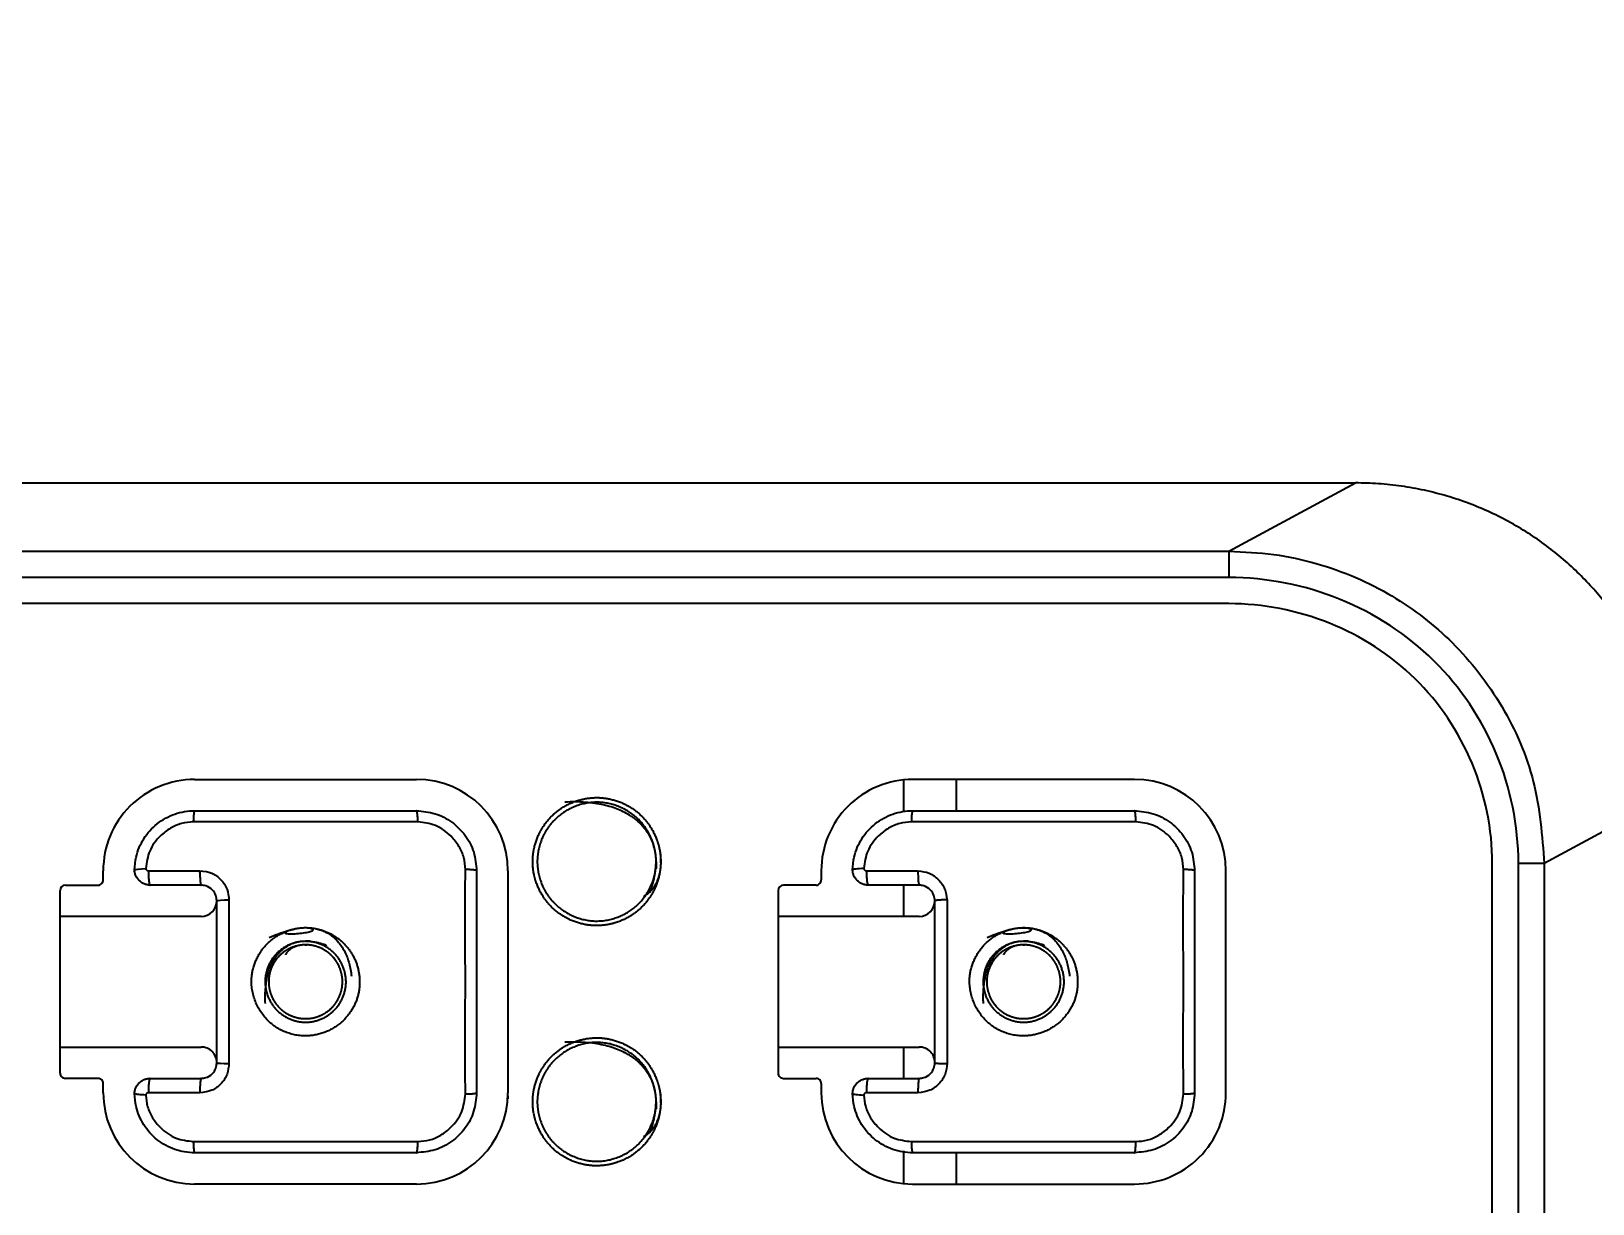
# Model space of a CAD drawing. Header units: millimetres. Extents: x -87 to 534, y -466 to 274.
# Drawn here: x 296.2 to 356, y -231.3 to -186.4 of the extents above; entities that cross this region are included whole.
import ezdxf

# ---------------------------------------------------------------- set-up
doc = ezdxf.new("R2010")
doc.units = ezdxf.units.MM
doc.header["$MEASUREMENT"] = 0
doc.layers.add('1', color=7, linetype='Continuous')
doc.layers.add('______', color=7, linetype='Continuous')
doc.styles.add('______', font='gulim_1.ttc')
doc.dimstyles.new('____ ______ 01', dxfattribs={"dimscale": 10, "dimtxt": 1, "dimasz": 1, "dimexe": 0.5, "dimexo": 0.5, "dimgap": 0.09, "dimtad": 1, "dimtoh": 1, "dimzin": 1, "dimdsep": 46, "dimtxsty": '______', "dimcen": 0.5, "dimazin": 0, "dimtfac": 1, "dimtdec": 4, "dimtix": 1, "dimtmove": 0, "dimatfit": 3, "dimfxl": 0, "dimtolj": 1, "dimtzin": 1, "dimarcsym": 0})

# ---------------------------------------------------------------- blocks, each defined once
blk = doc.blocks.new('*D2')
at = {"layer": '______', "color": 0, "lineweight": -2}
for p, q in [((141.5493859263009, 192.1530014738186), (-79.45061407369911, 192.1530014738186)), ((-74.45061407369911, 182.1530014738186), (-74.45061407369914, -251.7967063553381)), ((341.8680681089468, -261.7967063553381), (-79.45061407369914, -261.7967063553381))]:
    blk.add_line(p, q, dxfattribs=at)
at = {"layer": '______', "color": 0}
for points in [[(-72.78394740703244, 182.1530014738186), (-76.11728074036579, 182.1530014738186), (-74.45061407369911, 192.1530014738186)], [(-76.11728074036581, -251.7967063553381), (-72.78394740703247, -251.7967063553381), (-74.45061407369914, -261.7967063553381)]]:
    blk.add_solid(points, dxfattribs=at)
at = {"layer": 'Defpoints', "color": 0}
for p in [(146.5493859263009, 192.1530014738186), (-74.45061407369914, -261.7967063553381), (346.8680681089468, -261.7967063553381)]:
    blk.add_point(p, dxfattribs=at)
at = {"layer": '______', "color": 0, "insert": (-80.48061407369913, -34.82185244075973), "char_height": 10, "attachment_point": 5, "rotation": 90, "style": '______'}
blk.add_mtext('\\A1;453.95', dxfattribs=at)

msp = doc.modelspace()

# ---------------------------------------------------------------- linework, layer by layer
at = {"layer": '1', "color": 157}
for p, q in [((203.7347176434621, -203.6805548014263), (346.8680385927501, -203.680343400122)), ((342.0222379503507, -206.3004563604607), (346.8680385927501, -203.6803434001215)), ((166.485718953915, -206.3005455109568), (342.0222379503512, -206.3004563604599)), ((342.0222391175287, -206.300456360404), (342.0222391175287, -207.3049234747259)), ((342.0222327919321, -207.3049234747706), (166.4857137954962, -207.3050126252675)), ((342.0222092003742, -208.3049234747848), (178.6144397486987, -208.3050064654008)), ((302.4143788383578, -215.0382107133353), (310.9143788381909, -215.0382639877467)), ((329.5822574351641, -216.2957695693291), (329.5822574351641, -215.0543964033993)), ((338.4143788376509, -215.0384363461366), (329.914378837818, -215.0383830717252)), ((331.5822574351641, -215.0383940614358), (331.5822574351641, -216.2385697086938)), ((358.9686551959558, -215.6240212938275), (354.1058933754271, -218.2533051231145)), ((352.1144595111132, -247.2236875917795), (352.1144447978249, -218.2533568337395)), ((353.1144595111195, -247.2237377831075), (353.1144447977799, -218.2533056266366)), ((354.1058945782006, -218.25330562659), (353.1144511229381, -218.25330562659)), ((354.105893375428, -218.2533051231076), (354.1059080887676, -247.2237372795885)), ((298.9143547082519, -218.8881887767366), (298.9143569019043, -218.5381887767435)), ((314.4143569015996, -218.5382859241995), (314.4143036271885, -227.0382859240335)), ((326.4143569013636, -218.5383611351335), (326.4143547077113, -218.8883611351265)), ((341.914303626648, -227.0384582824225), (341.9143569010594, -218.5384582825895)), ((297.2643083282085, -226.2881784350885), (297.2643522012531, -219.2881784352255)), ((297.4643534547649, -219.0881796887452), (298.7143534547404, -219.0881875232174)), ((324.7643522007131, -219.2883507936156), (324.7643083276685, -226.2883507934785)), ((326.2143534542001, -219.0883598816073), (324.9643534542251, -219.088352047135)), ((329.5822574351641, -220.2885241268875), (329.5822574351641, -219.0886889549906)), ((302.664345933581, -220.2882122801268), (297.2643459336755, -220.2881784352066)), ((330.164345933041, -220.2883846385158), (324.764345933135, -220.2883507935957)), ((297.2643145957863, -225.2881784351084), (302.6643145956687, -225.2882122800287)), ((324.7643145952461, -225.2883507934976), (330.164314595128, -225.2883846384177)), ((329.5822574351641, -226.488239973957), (329.5822574351641, -225.288064326699)), ((298.7143070746645, -226.4881875230724), (297.4643070746893, -226.4881796886002)), ((324.964307074149, -226.48835204699), (326.214307074124, -226.4883598814623)), ((298.9143036274927, -227.0381887765775), (298.914305821145, -226.6881887765835)), ((326.4143058206041, -226.6883611349735), (326.414303626952, -227.0383611349665)), ((329.5822574351641, -230.5225325255483), (329.5822574351641, -229.2648165422941)), ((331.5822574351641, -229.3383592202538), (331.5822574351641, -230.5381943921508)), ((310.9142816907347, -230.5382639874417), (302.4142816909018, -230.5382107130304)), ((329.9142816903609, -230.5383830714202), (338.414281690194, -230.5384363458315))]:
    msp.add_line(p, q, dxfattribs=at)
for centre, radius, start, end in [((302.4143569018361, -218.5382107132668), 3.50000000000053, 89.9996408942531, 179.9998996987548), ((310.9143569016685, -218.5382639876775), 3.500000000000008, 359.9996408942466, 89.99964089424007), ((329.9143569012949, -218.5383830716565), 3.5, 89.99964089422704, 179.9996408942285), ((338.414356901128, -218.5384363460674), 3.499999999999962, 359.9996408942466, 89.9996408942317), ((297.4643521954963, -219.2881796801012), 0.2, 90.00000000003257, 179.999999999886), ((298.7143547024045, -218.8881875145969), 0.2, 270, 8.142219984547067e-12), ((324.9643521927951, -219.2883520384912), 0.2, 89.99999999986973, 179.9999999998697), ((326.214354699704, -218.8883598729869), 0.2, 269.9999999998697, 0), ((302.6643496879542, -219.6882122714825), 0.600000000000001, 270.0000000011128, 0), ((330.1643496852537, -219.6883846298714), 0.600000000000001, 270.0000000011182, 0), ((302.6643108289718, -225.8882122711169), 0.600000000000001, 359.9999999999946, 90.0000000011182), ((330.1643108262706, -225.8883846295068), 0.600000000000001, 5.428146656364197e-12, 90.0000000011182), ((297.4643083224514, -226.2881796796892), 0.2, 179.999999999886, 270), ((298.7143058152974, -226.6881875141376), 0.2, 0, 90.00000000001629), ((324.9643083197502, -226.2883520380782), 0.2, 180.0000000001547, 270.0000000001629), ((326.2143058125971, -226.6883598725275), 0.2, 0, 90.00000000016284), ((302.4143036274245, -227.038210713099), 3.500000000000834, 179.9996408942596, 269.9996408942373), ((310.9143036272567, -227.0382639875104), 3.50000000000037, 269.9996408942531, 359.9996408942336), ((329.9143036268842, -227.0383830714892), 3.500000000000448, 179.9996408942336, 269.9996408942242), ((338.4143036267174, -227.0384363459007), 3.499999999999877, 269.999640894227, 359.999640894248)]:
    msp.add_arc(centre, radius, start, end, dxfattribs=at)
for points, weights, knots in [([(358.9686551959553, -215.6240212938248), (358.9686536627065, -212.6051060688698), (357.5403837145323, -209.9635342496965), (354.143123056816, -203.6803326551507), (346.8680385927499, -203.6803434001147)], [0.8730027051922873, 0.90692272802883, 1, 0.8037851365079656, 0.8704665791248072], [2.642416067963468, 2.642416067963468, 2.642416067963468, 3.141592653589793, 3.141592653589793, 4.193899661872409, 4.193899661872409, 4.193899661872409]), ([(300.6446005352145, -218.5389606665101), (300.6442598054462, -218.5635203760735), (300.6442598054464, -218.5882000497706), (300.6442598054462, -219.0882000497706), (300.7143565854858, -219.0882000497706)], [0.9626697728401425, 0.9799643244984634, 1, 0.7071067811865476, 1], [4.604936968999226, 4.604936968999226, 4.604936968999226, 4.71238898038469, 4.71238898038469, 6.283185307179586, 6.283185307179586, 6.283185307179586]), ([(302.6174610721839, -218.5389722528969), (302.6172320008318, -218.5635322778253), (302.6172320008318, -218.5882122715467), (302.6172320008317, -219.0882122715466), (302.6643565853708, -219.0882122715467)], [0.9626693333061611, 0.9799640698989437, 1, 0.7071067811865476, 1], [4.604935603573314, 4.604935603573314, 4.604935603573314, 4.71238898038469, 4.71238898038469, 6.283185307179586, 6.283185307179586, 6.283185307179586]), ([(328.1446005335945, -218.5391330249), (328.1442598038261, -218.563692734463), (328.1442598038261, -218.5883724081597), (328.1442598038259, -219.0883724082688), (328.214356583881, -219.0883724081596)], [0.9626697728408304, 0.9799643244988618, 1, 0.7071067811413101, 1.000000000090475], [1.46334431541157, 1.46334431541157, 1.46334431541157, 1.570796326794897, 1.570796326794897, 3.141592653832403, 3.141592653832403, 3.141592653832403]), ([(300.714303937832, -226.4882000492747), (300.6442071577928, -226.4882000492747), (300.6442071577926, -226.9882000492747), (300.6442071577928, -227.0128797229719), (300.6445478875611, -227.0374394325352)], [1, 0.7071067811865476, 1, 0.9799643244984888, 0.9626697728401863], [0, 0, 0, 1.570796326794897, 1.570796326794897, 1.678248338180224, 1.678248338180224, 1.678248338180224]), ([(302.6643039377172, -226.4882122710517), (302.6171793531783, -226.4882122710517), (302.6171793531782, -226.9882122710517), (302.6171793531782, -227.0128922647784), (302.6174084245306, -227.037452289712)], [1, 0.7071067811865476, 1, 0.9799640698947472, 0.9626693332989164], [0, 0, 0, 1.570796326794897, 1.570796326794897, 1.678249703628778, 1.678249703628778, 1.678249703628778]), ([(328.2143039362113, -226.4883724076647), (328.1442071561719, -226.4883724076647), (328.1442071561719, -226.9883724076647), (328.1442071561719, -227.0130520813618), (328.1445478859402, -227.0376117909252)], [1, 0.7071067811865476, 1, 0.9799643244985327, 0.962669772840262], [3.141592653589793, 3.141592653589793, 3.141592653589793, 4.71238898038469, 4.71238898038469, 4.819840991769782, 4.819840991769782, 4.819840991769782]), ([(330.164303936097, -226.4883846294417), (330.1171793515578, -226.4883846294416), (330.1171793515578, -226.9883846294417), (330.1171793515579, -227.0130646231683), (330.1174084229102, -227.0376246481018)], [1, 0.7071067811865476, 1, 0.9799640698947849, 0.9626693332989814], [3.141592653589793, 3.141592653589793, 3.141592653589793, 4.71238898038469, 4.71238898038469, 4.819842357218369, 4.819842357218369, 4.819842357218369])]:
    msp.add_rational_spline(points, weights, degree=2, knots=knots, dxfattribs=at)
for points, knots in [([(342.0222379503512, -206.3004563604536), (342.5980827279161, -206.3244945968979), (343.7297400857265, -206.3717348397565), (345.3649041777448, -206.7311253433783), (346.8828760886583, -207.2689184829178), (348.26530227222, -207.9755381721033), (349.4995140772498, -208.8161258933786), (351.0124903891488, -210.1408434340896), (352.5865060383683, -212.1802911409711), (353.8589653464376, -215.0962083244998), (354.0232755632794, -217.1969955931336), (354.1058933754271, -218.2533051231085)], [0, 0, 0, 0, 0.09158604746146794, 0.179986045754874, 0.2652262217650052, 0.3473358927876058, 0.4263479236572287, 0.5022992634527572, 0.666607990896022, 0.8323651510592818, 1, 1, 1, 1]), ([(353.1144447977799, -218.2533056266366), (353.11415670931, -215.3566284906445), (351.932053794716, -212.5252263934965), (347.8257621362191, -208.4717762095245), (344.9584479770579, -207.3052050280165), (342.0222327919319, -207.3049234747696)], [0, 0, 0, 0, 0.499999999999999, 0.499999999999999, 1, 1, 1, 1]), ([(352.1144447978249, -218.2533568337395), (352.1143085545571, -216.9496287517195), (351.5730620690351, -214.3164979912435), (349.3469556150981, -210.9886977315225), (345.9771556333362, -208.8250399166556), (343.3313852985607, -208.3050585808384), (342.0222092003737, -208.3049234773654)], [0, 0, 0, 0, 0.2500011504899671, 0.5000023009799341, 0.7500034514699012, 1, 1, 1, 1]), ([(320.2660318840467, -218.0192482267985), (320.2657920406255, -218.4636660076878), (320.2160584808844, -218.7424599886199), (320.0323179727206, -219.2610907269371), (319.8958600653773, -219.5085469749647), (319.5504281433161, -219.9410055845744), (319.3343098342352, -220.1298614720296), (318.8671115774814, -220.4146072676989), (318.6117590032973, -220.5183344185823), (318.0764554622544, -220.6402593424868), (317.7877516246224, -220.6549704660652), (317.2433031806377, -220.5847725431706), (316.9794659467011, -220.5050057990579), (316.4875870369654, -220.2653643373144), (316.2540214075316, -220.098809306251), (315.8692048944022, -219.7039745440842), (315.7111332683717, -219.4723431859566), (315.4801948151171, -218.9772934038085), (315.4041684003555, -218.7067244126458), (315.3466436282761, -218.1579343159711), (315.3679214810127, -217.8720015528017), (315.5003399820243, -217.3412472811442), (315.6092332047288, -217.0878852760902), (315.9046960605174, -216.6249980291734), (316.0999588506086, -216.4118391353066), (316.5367421106066, -216.0795247302796), (316.7804158359224, -215.950993123997), (317.2988984174206, -215.7759255119749), (317.5823841612537, -215.7304001938238), (318.1334526964167, -215.7414070467299), (318.4082531080267, -215.7951290724972), (318.9204445568591, -215.985069612409), (319.1650110201651, -216.1244089920235), (319.5914185993961, -216.4748515938857), (319.776848127739, -216.6931819703836), (320.0554444302807, -217.1638487064121), (320.1560275274724, -217.4208099392556), (320.2476096868895, -217.8491997744537), (320.2660318840467, -218.0192482267985), (320.2657920406255, -218.4636660076878)], [-0.08544365824578937, -0.03283762223099318, 0, 0, 0.05390495702030965, 0.05390495702030965, 0.1077303894668554, 0.1077303894668554, 0.1623317227681569, 0.1623317227681569, 0.2148843711446377, 0.2148843711446377, 0.2698691142418835, 0.2698691142418835, 0.3224058962182417, 0.3224058962182417, 0.3769880445622694, 0.3769880445622694, 0.4303793645185927, 0.4303793645185927, 0.4839126359837819, 0.4839126359837819, 0.5384576139775469, 0.5384576139775469, 0.5910354422549312, 0.5910354422549312, 0.6460159267950721, 0.6460159267950721, 0.6985258692855876, 0.6985258692855876, 0.7531493215444659, 0.7531493215444659, 0.8064596546580817, 0.8064596546580817, 0.8600662370808583, 0.8600662370808583, 0.9145563417542106, 0.9145563417542106, 0.9671623777690068, 0.9671623777690068, 1, 1, 1.05390495702031, 1.107730389466855]), ([(300.1145968722883, -218.5049871298205), (300.1169828355632, -218.3398290582816), (300.1373844782129, -218.1738616790075), (300.2332505406748, -217.7652650866276), (300.3344103387847, -217.5239728760995), (300.6070879793274, -217.0928639595595), (300.7825687601662, -216.8973131738445), (301.1835312842422, -216.5783521749325), (301.4148324305684, -216.4509200880275), (301.8990667421181, -216.2820767978906), (302.1586172628477, -216.2382091103525), (302.4143713172643, -216.2382107133116)], [0, 0, 0, 0, 0.138301791101597, 0.138301791101597, 0.352705724581563, 0.352705724581563, 0.567786413846623, 0.567786413846623, 0.784044697733595, 0.784044697733595, 1, 1, 1, 1]), ([(310.9143713170974, -216.2382639877227), (311.1550911350232, -216.2602496055356), (311.6361575592703, -216.3041867546964), (312.2893743750551, -216.6493183574587), (312.803408825765, -217.1633974739078), (313.1484621620143, -217.8165867247872), (313.1923811996521, -218.2975963496975), (313.2143569016234, -218.5382784031065)], [0, 0, 0, 0, 0.2002173737913199, 0.400124330899923, 0.5999224976277445, 0.7998138294808909, 1, 1, 1, 1]), ([(320.0893580525374, -218.7839057080165), (320.0893601378127, -217.5927185318956), (319.8441773661802, -217.0007920284916), (319.0018823107966, -216.1584940240855), (318.4099566658226, -215.9133091800105), (317.218769489705, -215.9133070947425), (316.6268429863007, -216.1584898663615), (315.7845449818888, -217.0007849217606), (315.5393601378328, -217.5927105091865), (315.5393580525313, -218.7838978003775), (315.7845408241769, -219.3758242462405), (316.6268358795603, -220.2181222506675), (317.2187615245302, -220.4633070947315), (318.4099487006565, -220.4633091800006), (319.0018752040523, -220.2181264083805), (319.8441732084725, -219.3758313529825), (320.0893580525374, -218.7839057080165), (320.0893601378127, -217.5927185318956)], [-0.25, -0.125, 0, 0, 0.125, 0.125, 0.25, 0.25, 0.375, 0.375, 0.5, 0.5, 0.625, 0.625, 0.75, 0.75, 0.875, 0.875, 1, 1, 1.125, 1.25]), ([(327.6145968717469, -218.5051594882106), (327.6169828350221, -218.3400014166715), (327.637384477672, -218.1740340373965), (327.733250540135, -217.7654374450175), (327.8344103382451, -217.5241452344895), (328.1070879787871, -217.0930363179496), (328.282568759626, -216.8974855322346), (328.683531283702, -216.5785245333225), (328.9148324300281, -216.4510924464175), (329.3990667415781, -216.2822491562805), (329.658617262307, -216.2383814687425), (329.9143713167241, -216.2383830717015)], [0, 0, 0, 0, 0.138301791101597, 0.138301791101597, 0.352705724581564, 0.352705724581564, 0.567786413846623, 0.567786413846623, 0.784044697733595, 0.784044697733595, 1, 1, 1, 1]), ([(338.414371316557, -216.2384363461126), (338.655091134483, -216.2604219639258), (339.1361575587302, -216.3043591130865), (339.7893743745149, -216.6494907158491), (340.3034088252248, -217.1635698322982), (340.6484621614741, -217.8167590831774), (340.6923811991114, -218.2977687080877), (340.7143569010827, -218.5384507614965)], [0, 0, 0, 0, 0.2002173737914162, 0.4001243309000658, 0.5999224976278918, 0.7998138294809946, 1, 1, 1, 1]), ([(302.3645428419063, -216.6672822953155), (302.213844434177, -216.6788672402884), (301.9098496545573, -216.7022368488127), (301.4754186527227, -216.8948430700466), (301.0372532747126, -217.2349428485823), (300.6433472058566, -217.7554007147168), (300.576516343199, -218.220410093143), (300.5438894863032, -218.4474278786645)], [0, 0, 0, 0, 0.1619601794961656, 0.3267124703895916, 0.5007811757225213, 0.7562811477874205, 1, 1, 1, 1]), ([(310.9641938993382, -216.6673361942884), (310.248300077099, -216.6673395120572), (308.8177585763915, -216.6673461418196), (306.6643682222225, -216.667363634632), (304.5109779331085, -216.6673191487444), (303.0804365833219, -216.6672945869237), (302.3645428419065, -216.6672822953155)], [0, 0, 0, 0, 0.250217776686855, 0.5000000036955564, 0.7497822288636107, 1, 1, 1, 1]), ([(312.785285062308, -218.4884501850545), (312.7730226229983, -218.3350845534546), (312.7482815866269, -218.0256498175405), (312.5491228010287, -217.5861753055923), (312.199563240785, -217.1448342650058), (311.6668875351952, -216.7520248162815), (311.1940089655607, -216.6950335011637), (310.9641938993382, -216.6673361942885)], [0, 0, 0, 0, 0.1625336530128828, 0.3279323892355828, 0.5010454982609669, 0.7575122468590105, 1, 1, 1, 1]), ([(329.864542841367, -216.6674546537055), (329.7138444337484, -216.6790395987), (329.4098496541947, -216.7024092072804), (328.9754186523246, -216.8950154288686), (328.5372532742972, -217.2351152077405), (328.1433472053864, -217.7555730737007), (328.0765163426688, -218.2205824518164), (328.043889485763, -218.4476002370545)], [0, 0, 0, 0, 0.1619601794012576, 0.3267124703675554, 0.5007811759656656, 0.7562811480476512, 1, 1, 1, 1]), ([(338.4641938987979, -216.6675085526786), (337.7483000765587, -216.6675118704472), (336.3177585758515, -216.6675185002096), (334.1643682216823, -216.6675359930221), (332.0109779325685, -216.6674915071343), (330.5804365827821, -216.6674669453137), (329.864542841367, -216.6674546537055)], [0, 0, 0, 0, 0.2502177766869099, 0.5000000036955891, 0.7497822288636723, 1, 1, 1, 1]), ([(340.285285061768, -218.4886225434445), (340.2730226222943, -218.3352569125686), (340.2482815855178, -218.0258221771821), (340.0491227976681, -217.5863476654085), (339.6995632346225, -217.1450066249282), (339.1668875304381, -216.7521971756828), (338.6940089626819, -216.695205859769), (338.4641938987979, -216.6675085526786)], [0, 0, 0, 0, 0.16253365244146, 0.3279323890717974, 0.5010454995033976, 0.7575122489673687, 1, 1, 1, 1]), ([(300.7143534564934, -219.0882000583728), (300.7086026945417, -219.0881506125552), (300.6941517876701, -219.0880263617325), (300.665548490017, -219.0865220169842), (300.6286572637146, -219.0826058717494), (300.5829041572113, -219.0742823099654), (300.5162757878566, -219.0566452287262), (300.417716053862, -219.0156213399431), (300.2698896363079, -218.9085661795993), (300.1720879337211, -218.7663080838788), (300.1300213531576, -218.6336917381178), (300.1198313053881, -218.5719991051014), (300.1168836321335, -218.5437343609303), (300.1153910264175, -218.5257512612346), (300.1148829144618, -218.5122090100932), (300.1145444459457, -218.5031881130317)], [0, 0, 0, 0, 0.02487878776513745, 0.06251711479380367, 0.1256485023002162, 0.1884683424016104, 0.2512975816932713, 0.3763893296237863, 0.5015103219617298, 0.7505347925218084, 0.8750135738125948, 0.9375492680236945, 0.9533148488915688, 0.9689016295699759, 1, 1, 1, 1]), ([(300.5438894863032, -218.4474278786645), (300.544237245419, -218.4510610510836), (300.544782400108, -218.4546776781706), (300.5478540549443, -218.4695541085235), (300.5522059122741, -218.4805781309485), (300.5641671054309, -218.5002268041166), (300.5719466560627, -218.5091251683565), (300.5897325593342, -218.5235527301405), (300.5999692131722, -218.5292999732695), (300.6215147279277, -218.5369522734785), (300.6331220547804, -218.5389601691385), (300.644600846832, -218.5389602379225)], [0, 0, 0, 0, 0.0723704031381785, 0.0723704031381785, 0.304743861012635, 0.304743861012635, 0.537392569969684, 0.537392569969684, 0.768645350008685, 0.768645350008685, 1, 1, 1, 1]), ([(300.644600846832, -218.5389602379225), (300.9746645996418, -218.5389622156825), (301.3052950154868, -218.5389641892646), (301.9629713288068, -218.5389680990615), (302.290049084314, -218.5389700355776), (302.6174613838814, -218.5389719675895)], [0, 0, 0, 0, 0.503382718460661, 0.503382718460661, 1, 1, 1, 1]), ([(302.6174613838816, -218.5389719675884), (302.774214932007, -218.5557238277812), (303.07555790315, -218.5879275984964), (303.4394822686272, -218.8662280041597), (303.688074668607, -219.2279923380203), (303.7166039233239, -219.514048609786), (303.7303498148094, -219.6518755004456)], [0, 0, 0, 0, 0.266588903165569, 0.5124904227971747, 0.7651094004062066, 1, 1, 1, 1]), ([(312.785231163326, -227.0881012425054), (312.7811488245588, -226.3514690985724), (312.7732209256658, -224.9209300150901), (312.7889293418127, -222.7883890339335), (312.7731315003593, -220.6557518836465), (312.7811537246521, -219.2251770111063), (312.785285062308, -218.4884501850545)], [0, 0, 0, 0, 0.2574633428426586, 0.4999936230502781, 0.7425034381865108, 1, 1, 1, 1]), ([(328.2143534575157, -219.0883724167628), (328.2086026953575, -219.0883229709561), (328.1941517879648, -219.0881987201608), (328.1655484900143, -219.0866943754179), (328.1286572638292, -219.0827782302313), (328.0829041573297, -219.0744546685034), (328.0162757879775, -219.0568175873443), (327.9177160539111, -219.0157936986784), (327.7698896360303, -218.90873853831), (327.6720879332447, -218.7664804425139), (327.6300213525869, -218.6338640963642), (327.6198313048153, -218.5721714633555), (327.6168836315364, -218.5439067187181), (327.6153910258613, -218.5259236193025), (327.6148829139133, -218.5123813682978), (327.6145444454023, -218.5033604713242)], [0, 0, 0, 0, 0.02487878776881828, 0.06251711481006625, 0.1256485023147743, 0.1884683424256521, 0.2512975817013811, 0.376389329630777, 0.5015103219553523, 0.7505347925153366, 0.8750135738180121, 0.9375492680393122, 0.953314848900867, 0.9689016295652234, 1, 1, 1, 1]), ([(328.043889488999, -218.4476002393495), (327.9555327610901, -218.4519947183026), (327.801103772329, -218.4623204583474), (327.6729974828731, -218.4787820753445), (327.614799721855, -218.4915828054525), (327.6145974306419, -218.5051594725095)], [0, 0, 0, 0, 0.5, 0.5, 1, 1, 1, 1]), ([(328.043889485763, -218.4476002370545), (328.044237244879, -218.4512334094735), (328.044782399568, -218.4548500365605), (328.0478540544041, -218.4697264669126), (328.0522059117341, -218.4807504893386), (328.0641671048911, -218.5003991625065), (328.0719466555229, -218.5092975267455), (328.0897325587939, -218.5237250885306), (328.099969212632, -218.5294723316595), (328.121514727387, -218.5371246318686), (328.1331220542399, -218.5391325275285), (328.144600846292, -218.5391325963126)], [0, 0, 0, 0, 0.0723704031381773, 0.0723704031381773, 0.304743861012634, 0.304743861012634, 0.537392569969684, 0.537392569969684, 0.768645350008685, 0.768645350008685, 1, 1, 1, 1]), ([(328.144600846292, -218.5391325963126), (328.474664599102, -218.5391345740725), (328.805295014947, -218.5391365476546), (329.4629713282661, -218.5391404574516), (329.790049083774, -218.5391423939675), (330.1174613833409, -218.5391443259786)], [0, 0, 0, 0, 0.503382718460661, 0.503382718460661, 1, 1, 1, 1]), ([(330.1174613833409, -218.5391443259796), (330.2648812652042, -218.5580735221067), (330.5575545542738, -218.5956537319128), (330.9160333245004, -218.8621330203398), (331.1747843285011, -219.2207424216494), (331.2118713876421, -219.5086154655901), (331.230349814278, -219.6520466528065)], [0, 0, 0, 0, 0.2540267608999468, 0.5043203581818719, 0.7530302992883672, 1, 1, 1, 1]), ([(340.285231162786, -227.0882736008955), (340.2811488240391, -226.351641457225), (340.2732209251853, -224.9211023741977), (340.2889293412604, -222.788561393312), (340.2731314997523, -220.6559242427595), (340.2811537240891, -219.2253493697644), (340.285285061768, -218.4886225434444)], [0, 0, 0, 0, 0.2574633427509395, 0.4999936228914439, 0.7425034380929046, 1, 1, 1, 1]), ([(303.2643496941043, -219.6882160406852), (303.2571352159666, -219.6185180766197), (303.2407920222715, -219.4606289950947), (303.0952639929069, -219.2423917738066), (302.8804555759239, -219.1073276818248), (302.723674628417, -219.093459558879), (302.6643534546629, -219.0882122801503)], [0, 0, 0, 0, 0.2206009920775191, 0.4997346549439671, 0.8107147078184156, 1, 1, 1, 1]), ([(330.7643496935643, -219.6883883990743), (330.7571352154155, -219.6186904349543), (330.7407920217083, -219.4608013534269), (330.5952639923466, -219.2425641322116), (330.38045557544, -219.1075000402345), (330.2236746279282, -219.0936319172769), (330.164353454122, -219.0883846385393)], [0, 0, 0, 0, 0.2206009922451845, 0.4997346549424361, 0.8107147076581076, 1, 1, 1, 1]), ([(303.2643094800401, -225.8882160278245), (303.2643215575108, -224.4716822561825), (303.2643336943811, -223.0481816635505), (303.2643513184621, -220.9811010119105), (303.2643568353888, -220.3340356629126), (303.2643623416941, -219.6882160407936)], [0, 0, 0, 0, 0.687066960250158, 0.687066960250158, 1, 1, 1, 1]), ([(303.7303626106745, -219.6518754372865), (303.7303557792166, -220.1742305934511), (303.7303455067097, -220.9596993426198), (303.7303510026513, -222.0059057993162), (303.7303367530303, -222.7953281462013), (303.7302978005168, -223.5780554738404), (303.7303329216509, -224.6240381120683), (303.7303186798515, -225.4025156161993), (303.7303091292827, -225.9245636213946)], [0, 0, 0, 0, 0.2500750016822032, 0.3760393602926068, 0.5000503447661001, 0.6273072721167471, 0.7500717822803683, 1, 1, 1, 1]), ([(330.7643094794998, -225.8883883922146), (330.7643215569701, -224.4718546185925), (330.7643336938409, -223.0483540239405), (330.7643513179219, -220.9812733703005), (330.7643568348481, -220.3342080213025), (330.7643623411541, -219.6883883991845)], [0, 0, 0, 0, 0.687066960553815, 0.687066960553815, 1, 1, 1, 1]), ([(331.230362610145, -219.6520465893766), (331.2303557786863, -220.1744019407957), (331.230345506179, -220.9598709848542), (331.230351002109, -222.0060778338258), (331.230336752488, -222.795500479808), (331.230297799978, -223.5782280997125), (331.2303329210995, -224.6242111300473), (331.230318679301, -225.4026889220468), (331.2303091287331, -225.9247371222746)], [0, 0, 0, 0, 0.2500750017200877, 0.3760393609644102, 0.5000503447915725, 0.6273072735900536, 0.7500717823169725, 1, 1, 1, 1]), ([(305.2682615682927, -221.0911661936207), (306.4323421551762, -220.5739822124724), (307.4849989859049, -220.8382482959817), (308.157055068215, -221.2882642648809), (308.7005538471217, -222.0382593622977), (308.7935210666878, -222.995286054268), (308.4595176289645, -223.9629579038005), (307.7509930351227, -224.6742871117775), (306.5636145480535, -224.9665878396038), (305.1612120926836, -224.5305849964993), (304.4654240525845, -223.1665800467212), (304.6889304873839, -222.0243583630631), (305.2682615682927, -221.0911661936207), (306.4323421551762, -220.5739822124724), (307.4849989859049, -220.8382482959817)], [-0.2527333233360416, -0.1888054192704565, -0.1293408935358923, 0, 0.07435235442068308, 0.1162101567402526, 0.1878563753273384, 0.2841179774024598, 0.3269751825197621, 0.4258659622182153, 0.5029466504266545, 0.6041609899892579, 0.7472666766639584, 0.8111945807295435, 0.8706591064641077, 1, 1.074352354420683, 1.116210156740253, 1.187856375327339]), ([(307.0698602010202, -221.2393504008726), (306.2588636162795, -221.2393453180225), (305.8558611924032, -221.4062714285279), (305.2823964137335, -221.9797290189208), (305.1154652516102, -222.3827292659237), (305.1154601687067, -223.1937260193661), (305.2823862790619, -223.5967283588382), (305.8558438693112, -224.1701931376549), (306.2588442007086, -224.3371242998455), (307.0698407854497, -224.3371293829634), (307.4728432094412, -224.1702032725675), (308.0463079883666, -223.5967456821758), (308.2132391505645, -223.1937453506539), (308.2132442335487, -222.3827487657693), (308.0463181230382, -221.9797463417705), (307.4728605325331, -221.4062815629549), (307.0698602010202, -221.2393504008726), (306.2588636162795, -221.2393453180225)], [-0.2499999996272214, -0.1249999998136107, 0, 0, 0.1250000013047252, 0.1250000013047252, 0.2500000011183359, 0.2500000011183359, 0.3750000009319466, 0.3750000009319466, 0.5000000007455573, 0.5000000007455573, 0.6250000005591679, 0.6250000005591679, 0.7500000003727786, 0.7500000003727786, 0.8750000001863893, 0.8750000001863893, 1, 1, 1.125000001304725, 1.250000001118336]), ([(332.7682618199551, -221.0913383743423), (333.9323423113747, -220.5741546125103), (334.98499899587, -220.8384206571995), (335.6570550765437, -221.2884366334895), (336.2005538517594, -222.0384317312975), (336.293521064604, -222.9954584317068), (335.9595176153432, -223.9631302857018), (335.2509930133738, -224.6744594775653), (334.0636145361186, -224.9667601960861), (332.661212090994, -224.530757346792), (331.9654240060677, -223.1667523089734), (332.1889305523957, -222.0245304577079), (332.7682618199551, -221.0913383743423), (333.9323423113747, -220.5741546125103), (334.98499899587, -220.8384206571995)], [-0.2527333249238538, -0.1888054001416547, -0.1293408578465651, 0, 0.07435235599658649, 0.1162101569604763, 0.1878563755627995, 0.2841179779671334, 0.3269751837813104, 0.4258659635721017, 0.5029466490777896, 0.604160988539501, 0.7472666750761462, 0.8111945998583453, 0.8706591421534349, 1, 1.074352355996586, 1.116210156960476, 1.1878563755628]), ([(334.56986020048, -221.2395227592625), (333.7588636157395, -221.2395176764117), (333.3558611918634, -221.406443786918), (332.7823964131931, -221.9799013773109), (332.6154652510702, -222.3829016243136), (332.6154601681669, -223.1938983777561), (332.7823862785217, -223.5969007172273), (333.3558438687705, -224.170365496045), (333.7588442001684, -224.3372966582355), (334.5698407849097, -224.3373017413534), (334.9728432089007, -224.1703756309566), (335.5463079878273, -223.5969180405657), (335.713239150024, -223.1939177090438), (335.7132442330089, -222.3829211241593), (335.5463181224977, -221.9799187001604), (334.9728605319924, -221.4064539213448), (334.56986020048, -221.2395227592625), (333.7588636157395, -221.2395176764117)], [-0.2499999996272312, -0.1249999998136155, 0, 0, 0.125000001304691, 0.125000001304691, 0.2500000011183066, 0.2500000011183066, 0.3750000009319222, 0.3750000009319222, 0.5000000007455377, 0.5000000007455377, 0.6250000005591533, 0.6250000005591533, 0.7500000003727688, 0.7500000003727688, 0.8750000001863845, 0.8750000001863845, 1, 1, 1.125000001304691, 1.250000001118307]), ([(306.761489077584, -221.374429200362), (306.5054157081349, -221.3744275393566), (306.3444080651366, -221.4031020184098), (306.0449236101335, -221.5091804692167), (305.9020343399507, -221.5880029297724), (305.6525629627945, -221.7874291517653), (305.5437070996522, -221.9120984024353), (305.3795989866751, -222.1815804702112), (305.3198328740759, -222.3288625608718), (305.2496362142465, -222.6375907216228), (305.2412194881365, -222.8040832451621), (305.2818206518102, -223.1180347207496), (305.3278739318987, -223.2701625037176), (305.4661733803864, -223.553770850188), (305.5622775904881, -223.6884336148282), (305.7900552622086, -223.9102531968384), (305.9236533345254, -224.0013525588591), (306.2091840524899, -224.1344300911146), (306.3652446576441, -224.1782205540387), (306.681737508314, -224.2112701928992), (306.8466147565493, -224.1989349363209), (307.15265831242, -224.1224616725449), (307.298748963341, -224.0596108061909), (307.5656254082949, -223.8891213113503), (307.6885037830921, -223.7764684606611), (307.8800433617862, -223.5245155612294), (307.9541118917373, -223.3839713980747), (308.0549623559359, -223.0849347416698), (308.081155085722, -222.9214369921626), (308.0746802484189, -222.6036560842385), (308.04364464945, -222.4452097567433), (307.9340067974988, -222.1498783427031), (307.8535950749965, -222.0088591409669), (307.6514032813327, -221.7630356859841), (307.5254619027646, -221.6561585764208), (307.2539831147408, -221.4955980727397), (307.1057728581729, -221.4376450342913), (306.859117695449, -221.3850117159463), (306.761489077584, -221.374429200362), (306.5054157081349, -221.3744275393566)], [-0.08530163437804839, -0.03269380346153083, 0, 0, 0.05397822456723806, 0.05397822456723806, 0.1078763988570828, 0.1078763988570828, 0.162475751438153, 0.162475751438153, 0.2150298546375126, 0.2150298546375126, 0.2700145165791836, 0.2700145165791836, 0.3225497628000147, 0.3225497628000147, 0.377134438020767, 0.377134438020767, 0.4305210949493449, 0.4305210949493449, 0.4840587079964346, 0.4840587079964346, 0.538600692611041, 0.538600692611041, 0.5911801297972932, 0.5911801297972932, 0.6461603602091761, 0.6461603602091761, 0.6986689159933696, 0.6986689159933696, 0.7532947462828159, 0.7532947462828159, 0.8066005915144754, 0.8066005915144754, 0.8602114215665163, 0.8602114215665163, 0.9146983656219516, 0.9146983656219516, 0.9673061965384692, 0.9673061965384692, 1, 1, 1.053978224567238, 1.107876398857083]), ([(334.2615924693541, -221.3746015594226), (334.0054674040437, -221.3745998980817), (333.8445133802165, -221.403255395679), (333.5451147861111, -221.509266828393), (333.4022620197507, -221.5880392266042), (333.1527830562982, -221.7873791649045), (333.0438957293077, -221.9120264723132), (332.8797299747191, -222.1814747216002), (332.8199341627439, -222.3287417540632), (332.7496708261451, -222.6374521678783), (332.7412153019511, -222.8039426534909), (332.7817469720928, -223.1179055399022), (332.8277690650036, -223.2700456223752), (332.9660082729304, -223.5536814496191), (333.0620801907496, -223.6883613167134), (333.2898082937218, -223.9102362611734), (333.4233937393888, -224.0013686642905), (333.7088973216914, -224.1345041139862), (333.8649409130519, -224.1783250338774), (334.1814234289745, -224.2114464665276), (334.3463085801845, -224.1991488289419), (334.6523698490134, -224.1227398230418), (334.7984707463675, -224.059920694413), (335.0653822580803, -223.8894908648658), (335.1882870990071, -223.7768665493933), (335.3798839777733, -223.5249542291458), (335.4539831650309, -223.3844234987513), (335.5548959407929, -223.0854097196466), (335.5811239644247, -222.921922256898), (335.5747230860052, -222.6041367907885), (335.5437196820426, -222.4456761567419), (335.4341420211058, -222.1503226770437), (335.3537638512576, -222.0092935501892), (335.1516297433247, -221.7634257853053), (335.0257088440658, -221.6565162683588), (334.754262562941, -221.4958977801429), (334.6060676473783, -221.4379150602495), (334.3593260201487, -221.3852067894038), (334.2615924693541, -221.3746015594226), (334.0054674040437, -221.3745998980817)], [-0.08533577683528404, -0.03272901482855883, 0, 0, 0.05396021203351345, 0.05396021203351345, 0.1078403907741083, 0.1078403907741083, 0.1624411036424156, 0.1624411036424156, 0.2149943357138444, 0.2149943357138444, 0.2699789940825268, 0.2699789940825268, 0.322515072258708, 0.322515072258708, 0.3770982609060061, 0.3770982609060061, 0.4304875263952644, 0.4304875263952644, 0.4840226223606119, 0.4840226223606119, 0.5385662691185117, 0.5385662691185117, 0.5911447402792206, 0.5911447402792206, 0.6461250749351215, 0.6461250749351215, 0.6986343709997449, 0.6986343709997449, 0.7532588045266949, 0.7532588045266949, 0.8065671563295475, 0.8065671563295475, 0.8601755244931448, 0.8601755244931448, 0.914664223164716, 0.914664223164716, 0.9672709851714412, 0.9672709851714412, 1, 1, 1.053960212033513, 1.107840390774108]), ([(320.2659742223307, -227.2192482266189), (320.2657343789094, -227.663666007508), (320.2160008191686, -227.94245998844), (320.0322603110046, -228.4610907267573), (319.8958024036613, -228.708546974785), (319.5503704815997, -229.1410055843945), (319.3342521725185, -229.3298614718493), (318.8670539157649, -229.6146072675183), (318.611701341581, -229.7183344184016), (318.0763978005382, -229.8402593423061), (317.7876939629059, -229.8549704658842), (317.243245518921, -229.7847725429895), (316.9794082849844, -229.7050057988768), (316.4875293752486, -229.4653643371332), (316.2539637458146, -229.2988093060698), (315.8691472326852, -228.9039745439026), (315.711075606655, -228.6723431857747), (315.4801371534008, -228.1772934036268), (315.4041107386397, -227.9067244124645), (315.3465859665603, -227.35793431579), (315.3678638192971, -227.0720015526201), (315.500282320309, -226.5412472809626), (315.6091755430134, -226.2878852759087), (315.9046383988025, -225.8249980289921), (316.0999011888935, -225.6118391351254), (316.5366844488917, -225.2795247300984), (316.7803581742075, -225.1509931238161), (317.2988407557054, -224.9759255117947), (317.5823264995381, -224.9304001936438), (318.1333950347012, -224.9414070465498), (318.4081954463113, -224.9951290723174), (318.920386895144, -225.1850696122297), (319.1649533584496, -225.3244089918441), (319.5913609376803, -225.6748515937061), (319.7767904660236, -225.8931819702045), (320.0553867685653, -226.3638487062335), (320.155969865757, -226.620809939077), (320.2475520251737, -227.0491997742747), (320.2659742223307, -227.2192482266189), (320.2657343789094, -227.663666007508)], [-0.08544365824570499, -0.03283762223090114, 0, 0, 0.05390495702032363, 0.05390495702032363, 0.1077303894668813, 0.1077303894668813, 0.162331722768155, 0.162331722768155, 0.2148843711446018, 0.2148843711446018, 0.26986911424189, 0.26986911424189, 0.3224058962182342, 0.3224058962182342, 0.3769880445623077, 0.3769880445623077, 0.4303793645186428, 0.4303793645186428, 0.4839126359837544, 0.4839126359837544, 0.5384576139775862, 0.5384576139775862, 0.591035442254956, 0.591035442254956, 0.6460159267950948, 0.6460159267950948, 0.6985258692856345, 0.6985258692856345, 0.7531493215444119, 0.7531493215444119, 0.8064596546581381, 0.8064596546581381, 0.8600662370808266, 0.8600662370808266, 0.914556341754295, 0.914556341754295, 0.9671623777690989, 0.9671623777690989, 1, 1, 1.053904957020324, 1.107730389466881]), ([(320.0893003908213, -227.9839057078354), (320.0893024760971, -226.7927185317155), (319.8441197044644, -226.2007920283115), (319.0018246490808, -225.3584940239055), (318.4098990041066, -225.1133091798305), (317.2187118279892, -225.1133070945615), (316.6267853245847, -225.3584898661816), (315.784487320173, -226.2007849215795), (315.539302476117, -226.7927105090055), (315.5393003908152, -227.9838978001965), (315.7844831624611, -228.5758242460605), (316.6267782178443, -229.4181222504865), (317.2187038628142, -229.6633070945516), (318.4098910389405, -229.6633091798195), (319.0018175423365, -229.4181264082006), (319.8441155467567, -228.5758313528025), (320.0893003908213, -227.9839057078354), (320.0893024760971, -226.7927185317155)], [-0.25, -0.125, 0, 0, 0.125, 0.125, 0.25, 0.25, 0.375, 0.375, 0.5, 0.5, 0.625, 0.625, 0.75, 0.75, 0.875, 0.875, 1, 1, 1.125, 1.25]), ([(303.7303091292827, -225.9245636213946), (303.7165597803207, -226.0623575793177), (303.6880211849686, -226.3483671946103), (303.4395361567967, -226.7101355351488), (303.0756135383976, -226.9885158570344), (302.7742172365424, -227.0207048563756), (302.6174081189965, -227.0374520047325)], [0, 0, 0, 0, 0.2348375381964573, 0.4874364229620247, 0.7333257186411197, 1, 1, 1, 1]), ([(302.6643070745868, -226.4882122800047), (302.7235755726504, -226.4829748933594), (302.8800799028841, -226.4691450559936), (303.0948874103965, -226.3343492366239), (303.2406875895686, -226.1161600232803), (303.2570796785649, -225.9579904761512), (303.2643108351217, -225.8882160405632)], [0, 0, 0, 0, 0.1891150554216036, 0.4993770055417724, 0.7791566865131834, 1, 1, 1, 1]), ([(331.230310499702, -225.9247371290925), (331.2165590406084, -226.0625371710537), (331.1880157966252, -226.3485621078875), (330.9395021378491, -226.7103268144219), (330.5755808023855, -226.9886894291626), (330.2742030419681, -227.0208779496054), (330.1174081184561, -227.0376243631225)], [0, 0, 0, 0, 0.2348486213868232, 0.4874640177294378, 0.7333478089891023, 1, 1, 1, 1]), ([(330.164307074047, -226.4883846383948), (330.2235755721076, -226.4831472514434), (330.3800799033729, -226.469317413178), (330.5948877141727, -226.3345214132132), (330.7406877355254, -226.1163320232679), (330.7570797471185, -225.9581624908316), (330.7643108345812, -225.8883883989531)], [0, 0, 0, 0, 0.1891150516468994, 0.499376998891063, 0.7791577509411025, 1, 1, 1, 1]), ([(300.1144907326975, -227.073204484969), (300.1148292395394, -227.0641851253437), (300.1153374133282, -227.0506450676908), (300.1168298648763, -227.0326643940145), (300.1197774269272, -227.0044010321526), (300.1299659005194, -226.9427177411212), (300.1720280463205, -226.8101044885177), (300.2698239283293, -226.6678440024391), (300.4176587013567, -226.5607801139016), (300.5162272279119, -226.519752474353), (300.5828602568254, -226.5021156685939), (300.6286131269587, -226.4937923647758), (300.6651112378922, -226.4899203094324), (300.6936912973938, -226.4883884148176), (300.7081448787471, -226.4882563593098), (300.7143070773375, -226.4882000582284)], [0, 0, 0, 0, 0.03109293946202803, 0.04667739289705965, 0.06244353730158492, 0.1249766434063673, 0.2494278793822667, 0.4984726688514325, 0.6236006686094663, 0.7486978409064694, 0.8115391028372556, 0.8743559374654266, 0.9374892375670419, 0.9733489076016603, 1, 1, 1, 1]), ([(327.6144907321557, -227.0733768434118), (327.6148292389939, -227.0643574838451), (327.6153374127775, -227.0508174262834), (327.6168298643049, -227.0328367527345), (327.6197774263524, -227.0045733907639), (327.6299658999037, -226.942890099855), (327.6720280455729, -226.8102768473516), (327.769823927252, -226.6680163614681), (327.9176586998146, -226.5609524728674), (328.0162272262967, -226.5199248331071), (328.0828602553329, -226.5022880271954), (328.1286131254378, -226.4939647233041), (328.165111236633, -226.490092667872), (328.1936912958695, -226.4885607732617), (328.2081448759941, -226.4884287177154), (328.2143070740631, -226.4883724166173)], [0, 0, 0, 0, 0.03109293946432395, 0.04667739289000306, 0.06244353729313303, 0.1249766434052603, 0.2494278793851707, 0.4984726688750143, 0.6236006686354716, 0.7486978409208489, 0.8115391028678556, 0.8743559374860427, 0.93748923758869, 0.973348907599695, 1, 1, 1, 1]), ([(302.4142892119953, -229.3382107130535), (302.1585351575782, -229.3382091100955), (301.8989851867573, -229.2943381690555), (301.4147529917227, -229.1254888089785), (301.1834534427958, -228.9980538226885), (300.7824949169769, -228.6790877976734), (300.6070165874116, -228.4835348122955), (300.3343443509075, -228.0524224777325), (300.2331875774412, -227.8111289991696), (300.1373266368087, -227.4025312051256), (300.1169270745875, -227.2365635701265), (300.1145431815949, -227.0714054686925)], [0, 0, 0, 0, 0.215955302266413, 0.215955302266413, 0.432213586153356, 0.432213586153356, 0.647294275418449, 0.647294275418449, 0.86169820889841, 0.86169820889841, 1, 1, 1, 1]), ([(300.5438351023738, -227.128970081015), (300.4425797145068, -227.1234470910089), (300.2077064920757, -227.1106358965873), (300.1483266684272, -227.0856307293195), (300.1145458765154, -227.0714054537916)], [0, 0, 0, 0, 0.4311065638696229, 1, 1, 1, 1]), ([(300.6445475819551, -227.0374390042755), (300.6330687899037, -227.0374389291715), (300.6214614378825, -227.0394466793315), (300.5999158272061, -227.0470987094735), (300.5896791013261, -227.0528458242735), (300.5718930172043, -227.0672731631086), (300.5641133550307, -227.0761714298285), (300.5521519155757, -227.0958199530595), (300.5477999200584, -227.1068439209434), (300.5447280787439, -227.1217203127806), (300.54418287872, -227.1253369330335), (300.5438350740619, -227.1289701010945)], [0, 0, 0, 0, 0.231354649991366, 0.231354649991366, 0.462607430030348, 0.462607430030348, 0.695256138987508, 0.695256138987508, 0.927629596861856, 0.927629596861856, 1, 1, 1, 1]), ([(300.5438350740619, -227.1289701010945), (300.5591609538683, -227.2799500671816), (300.5900821731811, -227.5845645299205), (300.7932391555319, -228.0144391128372), (301.1432206856825, -228.4451259580288), (301.6714761241994, -228.8269295056007), (302.1377347437392, -228.8822414953319), (302.3644661151202, -228.9091385064755)], [0, 0, 0, 0, 0.1625777458177802, 0.3280139344249072, 0.5009615173425522, 0.7573284979556154, 1, 1, 1, 1]), ([(302.6174081189965, -227.0374520047325), (302.2855360687383, -227.0374498029885), (301.9540074374377, -227.0374476101875), (301.2963554275714, -227.0374432764916), (300.9701758842575, -227.0374411348965), (300.6445475819551, -227.0374390042755)], [0, 0, 0, 0, 0.50338271956179, 0.50338271956179, 1, 1, 1, 1]), ([(313.2143036272118, -227.0382784029395), (313.1923248679709, -227.2789604030131), (313.1483997302576, -227.7599698122501), (312.8033377969703, -228.4131549240483), (312.2892966790175, -228.9272273737481), (311.6360757232462, -229.2723503790419), (311.1550090831752, -229.3162814274026), (310.914289211828, -229.3382639874653)], [0, 0, 0, 0, 0.2001863527879134, 0.4000777759133096, 0.5998759426409956, 0.7997828084772286, 1, 1, 1, 1]), ([(310.9641171725518, -228.9091924054675), (311.1167543940307, -228.8972819005553), (311.4247403479721, -228.873249307576), (311.8641118194769, -228.6751058010927), (312.3053147544463, -228.325849236099), (312.6988039500741, -227.7922229590075), (312.7568882831529, -227.3190104282488), (312.785231163326, -227.0881012425054)], [0, 0, 0, 0, 0.1617439641206303, 0.3263612151824377, 0.5005421047657672, 0.7562841040646368, 1, 1, 1, 1]), ([(329.9142892114551, -229.3383830714436), (329.6585351570379, -229.3383814684855), (329.398985186217, -229.2945105274455), (328.914752991182, -229.1256611673685), (328.6834534422551, -228.9982261810785), (328.2824949164369, -228.6792601560635), (328.1070165868709, -228.4837071706855), (327.8343443503682, -228.0525948361226), (327.7331875769009, -227.8113013575595), (327.637326636268, -227.4027035635155), (327.616927074047, -227.2367359285165), (327.6145431810542, -227.0715778270826)], [0, 0, 0, 0, 0.215955302266413, 0.215955302266413, 0.432213586153356, 0.432213586153356, 0.647294275418449, 0.647294275418449, 0.86169820889841, 0.86169820889841, 1, 1, 1, 1]), ([(327.6145437399475, -227.0715778427907), (327.6400236648647, -227.0840868555003), (327.6910048556081, -227.1091153579401), (327.9261921862881, -227.122464894718), (328.0438350767572, -227.1291424571889)], [0, 0, 0, 0, 0.4997906982113545, 1, 1, 1, 1]), ([(328.1445475814151, -227.0376113626655), (328.1330687893631, -227.0376112875615), (328.1214614373421, -227.0396190377215), (328.0999158266659, -227.0472710678625), (328.089679100786, -227.0530181826635), (328.071893016664, -227.0674455214976), (328.0641133544909, -227.0763437882185), (328.0521519150361, -227.0959923114495), (328.047799919518, -227.1070162793326), (328.0447280782041, -227.1218926711705), (328.04418287818, -227.1255092914236), (328.043835073521, -227.1291424594835)], [0, 0, 0, 0, 0.231354649991366, 0.231354649991366, 0.462607430030348, 0.462607430030348, 0.695256138987508, 0.695256138987508, 0.927629596861856, 0.927629596861856, 1, 1, 1, 1]), ([(328.0438350735221, -227.1291424594835), (328.0591609534029, -227.2801224257435), (328.0900821728781, -227.5847368889517), (328.2932391563111, -228.014611472469), (328.6432206877384, -228.4452983173039), (329.1714761258286, -228.8271018639809), (329.6377347441667, -228.8824138537492), (329.86446611458, -228.9093108648655)], [0, 0, 0, 0, 0.1625777460424948, 0.3280139350085918, 0.5009615184519604, 0.7573284989053614, 1, 1, 1, 1]), ([(330.1174081184561, -227.0376243631225), (329.7855360681979, -227.0376221613785), (329.4540074368979, -227.0376199685775), (328.7963554270309, -227.0376156348815), (328.470175883718, -227.0376134932865), (328.1445475814151, -227.0376113626655)], [0, 0, 0, 0, 0.50338271956179, 0.50338271956179, 1, 1, 1, 1]), ([(340.7143036266718, -227.0384507613295), (340.6923248674307, -227.2791327614029), (340.6483997297178, -227.7601421706395), (340.3033377964307, -228.4133272824374), (339.7892966784784, -228.9273997321376), (339.1360757227067, -229.2725227374317), (338.6550090826354, -229.3164537857925), (338.4142892112882, -229.3384363458554)], [0, 0, 0, 0, 0.2001863527877152, 0.4000777759130215, 0.599875942640707, 0.7997828084770391, 1, 1, 1, 1]), ([(338.4641171720109, -228.9093647638575), (338.6167543943093, -228.8974542589503), (338.9247403493828, -228.8734216660218), (339.3641118219116, -228.6752781595784), (339.8053147564201, -228.3260215947034), (340.1988039502967, -227.7923953172399), (340.256888282827, -227.3191827868807), (340.285231162786, -227.0882736008955)], [0, 0, 0, 0, 0.1617439649024849, 0.3263612162081299, 0.500542105466772, 0.7562841039460756, 1, 1, 1, 1]), ([(302.3644661151202, -228.9091385064754), (303.0803272919445, -228.909135105245), (304.5108035715064, -228.9091283087045), (305.9471466327236, -228.9091174780453), (307.3814958342414, -228.9091253035815), (308.8178315018183, -228.9091558032786), (310.2483003468312, -228.9091801981165), (310.9641171725518, -228.9091924054675)], [0, 0, 0, 0, 0.2502177742280463, 0.5000000032767892, 0.5000025908673508, 0.7497977257445271, 1, 1, 1, 1]), ([(329.86446611458, -228.9093108648655), (330.580327291294, -228.9093074633745), (332.0108035706351, -228.9093006663134), (333.4471466329544, -228.9092898382524), (334.8814958329317, -228.9092976601523), (336.3178315016105, -228.9093281624497), (337.7483003464026, -228.909352556767), (338.4641171720109, -228.9093647638575)], [0, 0, 0, 0, 0.2502177742280257, 0.5000000032767954, 0.5000025908674215, 0.749797725745078, 1, 1, 1, 1])]:
    msp.add_open_spline(points, degree=3, knots=knots, dxfattribs=at)
for points, weights in [([(302.4143681804044, -216.2382107047614), (302.3707324006802, -216.2382107047613), (302.3645423942871, -216.667282599061)], [1, 0.7357885375767363, 0.9482538460165162]), ([(310.964193451387, -216.667335873463), (310.9580035089273, -216.2382639791733), (310.9143681799037, -216.2382639791733)], [0.9482538460102756, 0.7357885375806166, 1]), ([(329.9143681787837, -216.2383830631513), (329.8707323990594, -216.2383830631514), (329.8645423926662, -216.667454957451)], [1, 0.7357885375767439, 0.9482538460165041]), ([(338.4641934497659, -216.6675082318522), (338.4580035073065, -216.2384363375623), (338.4143681782828, -216.2384363375622)], [0.9482538460103117, 0.7357885375805941, 1]), ([(313.2143568981573, -218.5382752607067), (313.2143568981574, -218.4946396866611), (312.7852847465484, -218.4884497319004)], [1, 0.7357884354783415, 0.9482540102211737]), ([(340.7143568965371, -218.5384476190966), (340.714356896537, -218.494812045051), (340.2852847449282, -218.4886220902903)], [1, 0.7357884354783883, 0.9482540102210983]), ([(331.230362610145, -219.6520465893765), (330.76436263131, -219.6543566939054), (330.7643623411641, -219.6883872071435)], [1, 0.730753064228039, 1]), ([(330.7643094717208, -225.8883926454079), (330.7643095559587, -225.9224233960471), (331.2303107197338, -225.9247374021489)], [0.9999999252967817, 0.7210098555597775, 0.9735138165244368]), ([(312.7852314721368, -227.0881007890121), (313.214303623746, -227.0819108342514), (313.214303623746, -227.0382752602059)], [0.9482540102212352, 0.7357884354783033, 1]), ([(340.2852314705167, -227.088273147402), (340.7143036221249, -227.0820831926413), (340.714303622125, -227.0384476185958)], [0.9482540102207399, 0.7357884354786113, 1]), ([(302.3644665565955, -228.9091388097484), (302.3706565629888, -229.338210704048), (302.414292342713, -229.338210704048)], [0.9482538460165164, 0.7357885375767362, 1]), ([(310.9142923422121, -229.33826397846), (310.9579276712359, -229.33826397846), (310.9641176136951, -228.9091920841696)], [1, 0.735788537580408, 0.9482538460106111]), ([(329.8644665549753, -228.9093111681385), (329.8706565613685, -229.338383062438), (329.9142923410927, -229.338383062438)], [0.9482538460165183, 0.735788537576735, 1]), ([(338.4142923405921, -229.33843633685), (338.4579276696157, -229.33843633685), (338.4641176120749, -228.9093644425595)], [1, 0.7357885375804171, 0.9482538460105965])]:
    msp.add_rational_spline(points, weights, degree=2, dxfattribs=at)
for points in [[(302.4143713172643, -216.2382107133116), (305.2446448937787, -216.2382284522715), (308.0840973542056, -216.2382462487606), (310.9143713170974, -216.2382639877226)], [(329.9143713167241, -216.2383830717015), (332.744644893238, -216.2384008106615), (335.584097353666, -216.2384186071505), (338.414371316557, -216.2384363461125)], [(300.1145951809558, -218.5051044201441), (300.1145953246903, -218.505094420177), (300.1145957923527, -218.5050618837236), (300.1145968722883, -218.5049871298205)], [(300.1145995672086, -218.5049871447555), (300.1149576884277, -218.4803157400305), (300.3273094713218, -218.4581834196595), (300.5438895146149, -218.4474278987435)], [(313.2143569016234, -218.5382784031066), (313.2143391626632, -221.3685520479105), (313.214321366173, -224.2080046710555), (313.2143036272118, -227.0382784029396)], [(327.614595180416, -218.5052767785342), (327.6145953241503, -218.5052667785669), (327.614595791812, -218.5052342421135), (327.6145968717469, -218.5051594882106)], [(330.1174625508447, -218.5391447491268), (330.114926891905, -218.8157042661127), (330.1381301267302, -219.0883844563396), (330.1643538623766, -219.0883846385423)], [(340.714356901083, -218.5384507614965), (340.714339162123, -221.3687244063005), (340.714321365632, -224.2081770294456), (340.7143036266721, -227.0384507613295)], [(302.6643534546629, -219.0882122801505), (302.0127521580841, -219.0882081961885), (301.3624043205245, -219.0882041200825), (300.7143534547013, -219.0882000583736)], [(330.1643534541231, -219.0883846385395), (329.5127521575441, -219.0883805545775), (328.8624043199841, -219.0883764784726), (328.214353454161, -219.0883724167635)], [(303.2643496940734, -219.6882202857819), (303.2643499180645, -219.671641859381), (303.5033292951898, -219.6530065414555), (303.730349814758, -219.651882169469)], [(303.2643125074744, -225.8882158356917), (303.2646473419143, -225.9064471021441), (303.4804322637785, -225.9233215807592), (303.7303091292749, -225.9245645635012)], [(300.7143070746254, -226.4882000582274), (301.3623579404486, -226.4882041199365), (302.0127057780082, -226.4882081960425), (302.664307074587, -226.4882122800045)], [(328.2143070740849, -226.4883724166175), (328.862357939908, -226.4883764783265), (329.512705777468, -226.4883805544325), (330.164307074047, -226.4883846383946)], [(300.1145431815949, -227.0714054686925), (300.1145421025963, -227.0713307147755), (300.1145414055668, -227.0712821783668), (300.1145416317513, -227.0712979283178)], [(314.4119691520539, -227.1589323211646), (314.4093585421761, -227.1979528503365), (314.4074175248129, -227.2370239329006), (314.4061467993579, -227.2761110437875)], [(327.6145431810542, -227.0715778270826), (327.6145421020551, -227.0715030731656), (327.614541405027, -227.0714545367567), (327.6145416312115, -227.0714702867077)], [(310.914289211828, -229.3382639874656), (308.0840154035311, -229.3382462485044), (305.244562808085, -229.3382284520135), (302.4142892119953, -229.3382107130535)], [(338.4142892112882, -229.3384363458556), (335.58401540299, -229.3384186068945), (332.744562807545, -229.3384008104035), (329.9142892114551, -229.3383830714436)]]:
    msp.add_open_spline(points, degree=3, dxfattribs=at)

# ---------------------------------------------------------------- dimensions: what is measured, and where the dimension line sits
at = {"layer": '______'}
dim = msp.add_linear_dim(base=(-74.45061407369914, -261.7967063553381), p1=(146.5493859263009, 192.1530014738186), p2=(346.8680681089468, -261.7967063553381), angle=90, dimstyle='____ ______ 01', override={"dimtmove": 1}, dxfattribs=at)
dim.commit()
dim.dimension.update_dxf_attribs({"geometry": '*D2', "text_midpoint": (-80.48061407369913, -34.82185244075973)})

doc.saveas('drawing.dxf')
